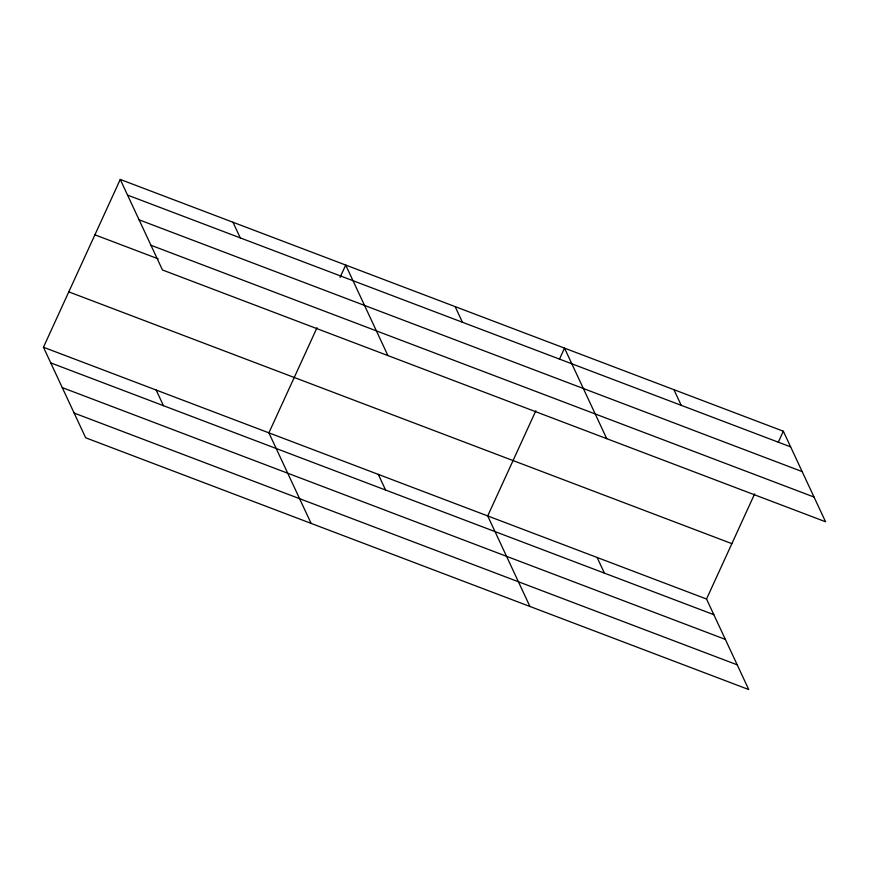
<?xml version="1.0" encoding="UTF-8"?>
<svg xmlns="http://www.w3.org/2000/svg" width="869" height="869" viewBox="0 0 869 869"><rect width="100%" height="100%" fill="white"/><g stroke="black" fill="none" stroke-linecap="round" stroke-linejoin="round"><path stroke-width="1.3" d="M43.45 347.242L706.53 599.023L748.741 689.551L85.662 437.78L43.45 347.242L120.259 179.448L783.338 431.22L825.55 521.758L162.47 269.977L120.259 179.448M317.022 327.711L268.89 432.849L311.113 523.377M340.072 277.352L345.71 265.056L387.922 355.584M535.836 410.798L487.705 515.936L529.927 606.464M559.451 359.212L564.524 348.132L606.736 438.671M706.53 599.023L754.65 493.874M778.266 442.299L783.338 431.22M127.558 195.101L790.638 446.872M139.083 219.814L802.152 471.585M150.956 245.264L814.025 497.046M94.917 234.826L158.245 258.864M68.792 291.875L731.872 543.646M50.75 362.894L713.818 614.676M62.275 387.607L725.343 639.388M74.147 413.068L737.216 664.839M673.931 389.681L681.231 405.334M597.122 557.474L604.411 573.127M455.117 306.594L462.417 322.247M378.297 474.387L385.597 490.04M232.979 222.247L240.278 237.9M156.17 390.051L163.47 405.704"/></g></svg>
